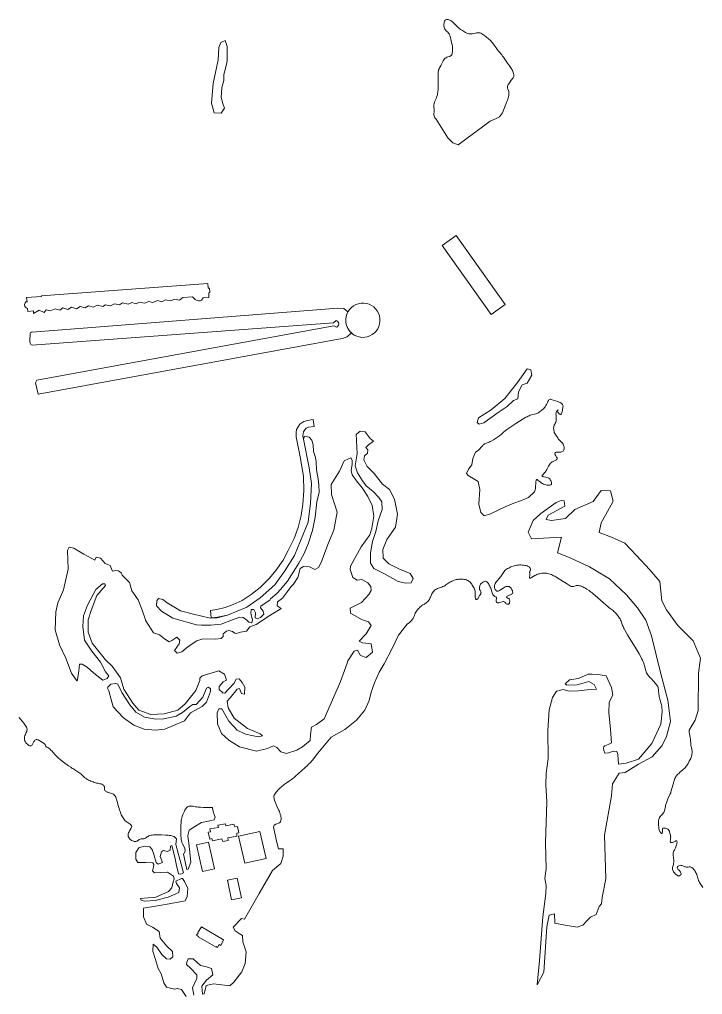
# Model space of a CAD drawing. Header units: metres. Extents: x 793723 to 812165, y 297650 to 314276.
# Drawn here: x 804137 to 805415, y 304224 to 306049 of the extents above; entities that cross this region are included whole.
import ezdxf

# ---------------------------------------------------------------- set-up
doc = ezdxf.new("R2010")
doc.units = ezdxf.units.M

msp = doc.modelspace()

# ---------------------------------------------------------------- linework, layer by layer
at = {"linetype": 'Continuous', "lineweight": 13}
for points in [[(804930.66, 306038.15), (804930.77, 306040.15), (804931.1, 306042.14), (804931.54, 306043.91), (804932.21, 306045.57), (804933.09, 306047.01), (804934.09, 306048.01), (804935.43, 306048.57), (804936.87, 306048.79), (804938.54, 306048.68), (804940.21, 306048.36), (804941.88, 306047.7), (804943.55, 306046.93), (804945.34, 306045.71), (804947.12, 306044.28), (804948.79, 306042.73), (804950.35, 306041.08), (804955.37, 306036), (804957.05, 306034.34), (804958.83, 306032.8), (804960.5, 306031.47), (804962.17, 306030.26), (804965.74, 306027.94), (804969.42, 306025.63), (804971.42, 306024.42), (804973.54, 306023.42), (804975.54, 306022.77), (804977.66, 306022.22), (804979.77, 306022), (804981.89, 306021.89), (804984.11, 306022.12), (804986.12, 306022.46), (804990.12, 306023.35), (804992.12, 306023.8), (804994.01, 306024.03), (804996.02, 306024.03), (804998.02, 306023.7), (804999.91, 306022.93)], [(804925.94, 305964.22), (804928.82, 305969.98), (804929.71, 305971.76), (804930.81, 305973.42), (804931.92, 305974.97), (804933.37, 305976.19), (804934.81, 305977.3), (804936.59, 305978.08), (804938.26, 305978.75), (804941.93, 305979.86), (804943.48, 305980.53), (804944.71, 305981.53), (804945.59, 305982.86), (804946.15, 305984.41), (804946.47, 305986.18), (804946.69, 305988.06), (804946.8, 305990.16), (804946.91, 305992.38), (804946.9, 305994.7), (804946.78, 305997.14), (804946.67, 305999.46), (804946.33, 306001.56), (804945.88, 306003.55), (804944.08, 306011.52), (804943.29, 306015.17), (804942.73, 306016.94), (804942.17, 306018.7), (804941.5, 306020.25), (804940.49, 306021.91), (804939.27, 306023.46), (804937.93, 306024.89), (804935.14, 306027.76), (804933.8, 306029.2), (804932.69, 306030.74), (804931.79, 306032.4), (804931.12, 306034.28), (804930.78, 306036.16), (804930.66, 306038.15)], [(804999.91, 306022.93), (805001.81, 306022.05), (805003.81, 306020.84), (805005.71, 306019.63), (805007.6, 306018.19), (805009.5, 306016.76), (805011.28, 306015.32), (805013.18, 306013.78), (805014.96, 306012.23), (805016.63, 306010.58), (805018.42, 306008.92), (805019.98, 306007.15), (805021.54, 306005.28), (805022.99, 306003.4), (805028.46, 305995.67), (805029.8, 305993.79), (805031.36, 305991.91), (805032.59, 305990.36), (805036.72, 305985.84), (805037.95, 305984.18), (805039.4, 305982.41), (805040.74, 305980.42), (805042.08, 305978.54), (805045.99, 305972.58), (805048.67, 305968.71), (805050, 305966.83), (805053.8, 305961.97), (805054.92, 305960.43), (805056.03, 305958.66), (805057.15, 305956.89), (805058.04, 305955.12), (805058.94, 305953.24), (805059.72, 305951.47), (805060.5, 305949.7), (805061.18, 305947.71), (805061.74, 305945.72), (805061.85, 305943.95), (805061.75, 305942.18)], [(804937.94, 305827.14), (804916.49, 305862.17), (804915.27, 305863.39), (804914.15, 305864.93), (804913.26, 305866.59), (804912.59, 305868.36), (804912.25, 305870.24), (804912.24, 305872.01), (804912.57, 305875.77), (804912.56, 305877.88), (804912.56, 305880.09), (804912.21, 305884.63), (804912.1, 305886.84), (804912.2, 305889.16), (804912.53, 305891.38), (804913.08, 305893.59), (804913.86, 305895.81), (804916.74, 305902.23), (804917.62, 305904.45), (804918.28, 305906.44), (804918.72, 305908.43), (804919.17, 305910.43), (804919.49, 305912.53), (804919.71, 305914.63), (804919.93, 305916.73), (804920.04, 305918.95), (804920.02, 305925.7), (804920.22, 305935.33), (804920.21, 305937.65), (804920.08, 305946.5), (804920.08, 305948.61), (804920.18, 305950.71), (804920.51, 305952.7), (804920.95, 305954.69), (804921.84, 305956.69), (804922.84, 305958.57), (804924.94, 305962.34), (804925.94, 305964.22)], [(805061.75, 305942.18), (805061.19, 305940.85), (805060.31, 305939.41), (805056.98, 305935.09), (805052.1, 305928.66), (805051.1, 305927.11), (805050.21, 305925.45), (805049.77, 305923.79), (805049.66, 305922.13), (805049.89, 305920.47), (805050.45, 305918.81), (805051.57, 305915.71), (805052.13, 305914.16), (805052.47, 305912.61), (805052.58, 305910.62), (805052.48, 305908.52), (805052.15, 305906.42), (805051.71, 305904.2), (805051.16, 305902.1), (805050.38, 305899.88), (805049.72, 305897.67), (805048.83, 305895.45), (805046.84, 305890.58), (805040.43, 305873.97), (805035.1, 305866.65), (805027.66, 305862.98), (805017.43, 305858.64), (805003.32, 305848.21), (804957.44, 305814.24), (804947.42, 305817.87), (804937.94, 305827.14)], [(804266.01, 305512.87), (804259.68, 305508.98), (804250.1, 305511.83), (804243.21, 305507.61), (804234.08, 305510.58), (804227.19, 305506.36), (804217.5, 305509.33), (804211.84, 305504.66), (804203.15, 305507.3), (804194.26, 305503.41), (804186.8, 305505.82), (804182.58, 305500.83), (804173.34, 305504.69), (804162.78, 305498.8), (804162.66, 305503.67), (804152.31, 305502.65), (804151.85, 305507.85), (804148.85, 305509.28), (804146.73, 305512.04), (804145.94, 305515.36), (804146.93, 305518.57), (804148.6, 305520.23), (804150.82, 305520.79), (804150.03, 305528.65), (804177.95, 305530.37), (804177.73, 305531.48), (804489.24, 305554.55)], [(804489.24, 305554.55), (804489.82, 305546.03), (804492.49, 305546.25), (804492.95, 305537.74), (804491.06, 305537.62), (804491.19, 305528.44), (804480.18, 305528.08), (804479.18, 305525.97), (804477.18, 305523.76), (804474.74, 305522.53), (804471.4, 305522.53), (804467.84, 305523.51), (804465.16, 305524.61), (804463.16, 305527.15), (804460.26, 305529.91), (804442.45, 305528.88), (804436.35, 305523.33), (804426.66, 305525.52), (804419.77, 305522.07), (804410.08, 305524.27), (804403.19, 305520.6), (804394.62, 305522.9), (804386.28, 305519.34), (804378.93, 305521.43), (804370.6, 305518.2), (804360.91, 305519.95), (804355.13, 305516.5), (804346.67, 305519.03), (804339.67, 305515.91), (804329.09, 305518.43), (804323.98, 305514.88), (804314.52, 305516.96), (804306.96, 305513.07), (804297.83, 305515.15), (804292.39, 305511.71), (804282.14, 305514.34), (804275.36, 305510.23), (804266.01, 305512.87)], [(804747.22, 305487.75), (804747.88, 305492.73), (804749.31, 305497.6), (804751.53, 305502.15), (804754.41, 305506.25), (804757.85, 305509.91), (804761.85, 305513.01), (804766.3, 305515.35), (804770.96, 305517.02), (804775.97, 305517.92), (804780.98, 305518.04), (804785.99, 305517.39), (804790.77, 305515.96), (804795.34, 305513.76), (804799.47, 305510.89), (804803.15, 305507.47), (804806.16, 305503.49), (804808.62, 305499.07), (804810.19, 305494.31), (804811.09, 305489.34), (804811.21, 305484.25), (804810.55, 305479.26), (804809.12, 305474.5), (804807.02, 305469.96), (804804.13, 305465.75), (804800.69, 305462.2), (804796.69, 305459.09), (804792.25, 305456.76), (804787.47, 305455.09), (804782.57, 305454.08), (804777.45, 305453.96), (804772.56, 305454.72), (804767.66, 305456.15), (804763.2, 305458.24), (804758.96, 305461.11), (804755.4, 305464.64), (804752.27, 305468.62), (804749.92, 305473.04)], [(804731.54, 305484.28), (804728.98, 305485.72), (804723.98, 305481.39), (804160.02, 305439.15), (804157.8, 305440.58), (804156.45, 305443.23), (804155.78, 305446.44), (804156.86, 305461.82), (804157.41, 305463.15), (804158.41, 305463.82), (804160.63, 305464.05), (804732.48, 305508.52)], [(804732.48, 305508.52), (804743.28, 305507.77), (804751.3, 305501.81), (804750.53, 305500.37), (804750.09, 305499.38), (804749.31, 305497.6), (804748.87, 305496.38), (804748.54, 305495.28), (804748.21, 305493.95), (804747.66, 305491.85), (804747.22, 305488.52), (804747.22, 305486.09), (804747.23, 305483.99), (804747.46, 305482), (804747.68, 305480.56), (804748.13, 305478.23), (804748.92, 305475.69), (804750.15, 305472.6), (804751.04, 305470.83), (804752.05, 305469.06), (804753.05, 305467.51), (804754.84, 305465.3), (804756.4, 305463.54), (804757.85, 305462.21), (804749.63, 305455.22), (804740.63, 305451.88), (804488.36, 305405.6), (804171.58, 305347.55), (804166.64, 305369.11), (804168.85, 305373.66), (804724.99, 305475.86), (804728.45, 305473.43), (804730.23, 305473.21), (804731.45, 305474.43), (804733.45, 305476.65), (804734, 305478.87), (804733.55, 305481.52), (804731.54, 305484.28)], [(804749.92, 305473.04), (804748.24, 305477.79), (804747.34, 305482.77), (804747.22, 305487.75)], [(805111.71, 305315.74), (805113.37, 305317.07), (805114.93, 305318.29), (805116.48, 305319.73), (805118.04, 305321.18), (805119.37, 305322.62), (805120.59, 305324.28), (805121.81, 305326.28), (805122.92, 305328.27), (805124.69, 305332.37), (805125.58, 305334.25), (805126.46, 305335.91), (805127.46, 305337.13), (805128.57, 305338.02), (805129.68, 305338.24), (805130.91, 305338.14), (805132.24, 305337.81), (805135.58, 305336.71), (805139.93, 305335.28), (805144.27, 305333.74), (805146.39, 305332.86), (805148.39, 305331.98), (805150.29, 305330.88), (805151.74, 305329.66), (805152.96, 305328.34), (805153.52, 305326.79), (805153.75, 305325.13), (805153.64, 305323.25), (805153.42, 305321.37), (805153.09, 305319.38), (805152.65, 305317.38), (805151.66, 305313.51), (805151.11, 305311.74), (805150.44, 305310.41), (805149.56, 305309.63), (805148.67, 305309.52), (805147.55, 305310.07), (805146.44, 305311.17)], [(804994.82, 305242.1), (805003.7, 305251.97), (805004.47, 305252.97), (805005.58, 305253.86), (805006.92, 305254.63), (805008.47, 305255.3), (805013.59, 305257.19), (805015.59, 305258.08), (805017.59, 305258.97), (805019.59, 305260.09), (805023.59, 305262.31), (805029.48, 305265.97), (805031.26, 305267.19), (805033.15, 305268.42), (805034.81, 305269.75), (805038.03, 305272.41), (805043.25, 305276.96), (805045.03, 305278.51), (805048.69, 305281.4), (805050.47, 305282.73), (805054.14, 305285.4), (805059.8, 305289.17), (805065.69, 305293.06), (805072.14, 305296.95), (805082.47, 305303.28), (805084.47, 305304.39), (805086.47, 305305.5), (805088.47, 305306.5), (805090.47, 305307.39), (805092.59, 305308.17), (805094.59, 305308.84), (805100.7, 305310.18), (805102.71, 305310.74), (805104.6, 305311.52), (805106.6, 305312.41), (805108.38, 305313.41), (805110.04, 305314.52), (805111.71, 305315.74)], [(805146.44, 305311.17), (805145.21, 305312.5), (805144.32, 305314.04), (805143.53, 305315.48), (805142.97, 305316.59), (805142.86, 305316.81), (805143.2, 305317.25), (805143.42, 305317.36), (805144.09, 305317.58), (805144.53, 305317.92), (805144.64, 305318.14), (805144.42, 305318.25), (805143.97, 305318.03), (805143.42, 305317.47), (805143.2, 305317.25), (805142.86, 305317.14), (805142.86, 305316.81), (805142.64, 305316.47), (805141.87, 305315.26), (805141.2, 305313.82), (805140.76, 305312.26), (805140.54, 305310.49), (805140.66, 305308.72), (805141.11, 305302.97), (805141.23, 305301.09), (805141.12, 305299.21), (805140.9, 305297.33), (805140.24, 305295.33), (805139.36, 305293.45), (805138.36, 305291.57), (805137.47, 305289.57), (805136.81, 305287.58), (805136.37, 305285.7), (805136.26, 305283.81), (805136.27, 305281.82), (805136.49, 305279.83), (805136.94, 305277.95), (805137.5, 305276.07)], [(804493.88, 304942.94), (804506.22, 304944.63), (804521.24, 304948.32), (804536.25, 304953.99), (804553.03, 304961.89), (804570.03, 304973.1), (804587.25, 304986.2), (804604.57, 305003.62), (804616.55, 305017.59), (804629.86, 305037.09), (804639.61, 305055.37), (804650.47, 305077.42), (804658.1, 305098.35), (804663.83, 305120.5), (804666.56, 305141.97), (804668.62, 305166.99), (804668, 305194.54), (804662.13, 305230.71), (804654.37, 305267.99), (804654.13, 305275.95), (804655.11, 305281.6), (804661.43, 305291.35), (804668.54, 305296.57), (804675.33, 305298.58), (804686.23, 305300.04), (804688.37, 305287.21), (804677.47, 305285.74), (804673.25, 305284.08), (804670.69, 305281.19), (804668.14, 305277.31), (804667.26, 305273.66), (804667.16, 305269.68), (804668.06, 305263.7), (804678.42, 305209.95), (804682.94, 305180.63), (804681.25, 305144), (804676.54, 305108.47), (804662.38, 305073.13)], [(804764.99, 305213.35), (804768.83, 305236.38), (804766.99, 305261.16), (804766.52, 305272.12), (804774.07, 305278.66), (804783.76, 305277.03), (804792.58, 305264.98), (804799.38, 305259.69), (804789.49, 305253.14), (804784.94, 305248.04), (804788.29, 305243.29), (804788.08, 305237.64), (804782.19, 305232.65), (804781.32, 305224.79), (804787.02, 305212.63), (804800.07, 305199.05), (804816.25, 305179.28), (804829.07, 305169.13), (804838.35, 305151.33), (804844.09, 305123.13), (804840.25, 305098.66), (804824.17, 305075.94), (804816.76, 305057.22), (804817.46, 305041.07), (804827.5, 305030.02), (804846.77, 305021.1), (804867.94, 305011.86), (804873.08, 305002.91), (804869.53, 304994.93), (804859.85, 304994.24), (804845.38, 304997.31), (804819.98, 305011.53), (804799.59, 305021.44), (804793.67, 305031.27), (804793.18, 305050.53), (804797.47, 305071.78), (804803.55, 305090.94), (804808.07, 305110.43)], [(805137.5, 305276.07), (805138.51, 305274.19), (805139.52, 305272.42), (805143.87, 305265.79), (805144.88, 305264.36), (805145.99, 305262.92), (805147.33, 305261.49), (805151.68, 305257.18), (805153.02, 305255.75), (805154.02, 305254.2), (805154.92, 305252.54), (805155.37, 305250.66), (805155.71, 305248.89), (805155.82, 305247.01), (805155.71, 305245.24), (805155.38, 305243.58), (805154.83, 305242.14), (805153.94, 305241.03), (805152.72, 305240.14), (805151.16, 305239.59), (805149.5, 305239.36), (805147.72, 305239.25), (805144.49, 305239.46), (805143.38, 305239.46), (805142.37, 305239.34), (805141.04, 305239.12), (805139.93, 305238.78), (805139.15, 305238.12), (805138.71, 305237.34), (805138.49, 305236.35), (805138.6, 305235.24), (805139.27, 305233.91), (805140.05, 305232.59), (805141.84, 305229.94), (805142.51, 305228.72), (805142.74, 305227.39), (805142.63, 305226.51), (805142.18, 305225.73)], [(804565.59, 304920.86), (804562.13, 304924.73), (804554.89, 304930.02), (804548.76, 304930.34), (804533.2, 304924.55), (804513.85, 304917.42), (804494.61, 304915.72), (804477.36, 304915.57), (804467.79, 304916.32), (804423.47, 304928.5), (804402.52, 304941.73), (804392.93, 304951.89), (804393.58, 304960.97), (804396.79, 304965.18), (804404.92, 304963.76), (804413.06, 304957.58), (804438.13, 304942.48), (804462.18, 304936.01), (804493.13, 304928.89), (804506.59, 304929.25), (804526.17, 304934.16), (804562.19, 304949.07), (804586.85, 304966.84), (804614.61, 304990.69), (804633.36, 305016.85), (804651.09, 305045.88), (804662.38, 305073.13), (804676.54, 305108.47), (804681.25, 305144), (804682.94, 305180.63), (804678.42, 305209.95), (804668.06, 305263.7), (804669.94, 305269.24), (804678.74, 305267.49)], [(804678.74, 305267.49), (804683.42, 305261.75), (804686, 305252.79), (804686.92, 305240.73), (804690.51, 305229.34), (804691.75, 305221.04), (804692.45, 305205.99), (804695.83, 305189.29), (804696.52, 305178.01), (804697.45, 305164.07), (804693.26, 305146.02), (804689.76, 305117.35), (804685.04, 305092.88), (804676.53, 305067.85), (804669.33, 305049.8), (804659.25, 305031.52), (804653.38, 305021.43), (804638.41, 304997.94), (804630.42, 304989.4), (804625.98, 304982.64), (804618.1, 304974.54), (804606.33, 304964.89), (804605, 304962.34), (804594.44, 304955.68), (804588.44, 304951.35), (804587.56, 304947.69), (804592.36, 304941.62), (804593.82, 304936.09), (804587.82, 304929.66), (804581.26, 304927.1), (804577.48, 304929.3), (804578.12, 304938.38), (804574.99, 304945.12), (804569.99, 304944.55), (804569.78, 304937.58), (804572.92, 304925.31), (804571.16, 304919.66), (804565.59, 304920.86)], [(804983.31, 305215.52), (804984.84, 305227.14), (804990.04, 305239.1), (804994.82, 305242.1)], [(804561.51, 304904.37), (804567.5, 304912.24), (804579.29, 304916.8), (804605.17, 304933.35), (804626.06, 304946.79), (804618.6, 304951.42), (804619.69, 304959.28), (804628.58, 304966.05), (804638.01, 304978.46), (804644.22, 304987.22), (804649.66, 304992.21), (804657.31, 305004.84), (804662.17, 305021.45), (804668.17, 305025.56), (804679.07, 305024.92), (804689.32, 305019.86), (804696.44, 305023.19), (804700.86, 305032.94), (804713.92, 305066.28), (804724.76, 305093.42), (804731.25, 305126.63), (804720.27, 305159.69), (804719.89, 305178.83), (804735.19, 305203.55), (804744.38, 305223.27), (804752.27, 305226.71), (804756.38, 305228.72), (804759.4, 305224.07), (804759.19, 305216.66), (804757.55, 305204.93), (804759.24, 305196.52), (804767.39, 305185.69), (804777.99, 305172.77), (804788.71, 305156.09), (804796.54, 305139.62), (804799.59, 305119.7), (804795.97, 305096.9), (804792.55, 305084.5)], [(805142.18, 305225.73), (805141.52, 305224.96), (805140.3, 305224.07), (805138.85, 305223.4), (805135.4, 305221.95), (805133.63, 305220.95), (805131.96, 305219.84), (805130.4, 305218.4), (805128.96, 305216.74), (805127.74, 305214.96), (805126.63, 305213.08), (805123.64, 305206.99), (805122.53, 305204.99), (805121.43, 305203.22), (805120.09, 305201.56), (805118.76, 305200), (805116.32, 305197.34), (805115.32, 305196.23), (805114.77, 305195.35), (805114.77, 305194.57), (805115.33, 305193.91), (805116.44, 305193.47), (805118, 305193.14), (805121.79, 305192.38), (805123.79, 305191.94), (805125.68, 305191.17), (805127.35, 305190.29), (805128.8, 305189.07), (805129.92, 305187.53), (805130.92, 305185.98), (805131.71, 305184.21), (805132.16, 305182.55), (805132.49, 305181), (805132.39, 305179.56), (805131.83, 305178.57), (805130.83, 305177.79), (805129.39, 305177.45), (805127.72, 305177.34)], [(804808.07, 305110.43), (804815.14, 305131.69), (804814.44, 305146.3), (804809.3, 305154.47), (804798.26, 305165.63), (804785.55, 305176.33), (804778.74, 305185.72), (804769.25, 305200.31), (804764.99, 305213.35)], [(805127.72, 305177.34), (805125.71, 305177.45), (805123.71, 305177.66), (805121.6, 305178.1), (805119.48, 305178.65), (805117.36, 305179.42), (805115.25, 305180.3), (805113.69, 305181.29), (805112.24, 305182.28), (805110.79, 305183.39), (805109.56, 305184.49), (805106.78, 305187.03), (805105.77, 305187.8), (805104.77, 305188.02), (805104.21, 305187.69), (805103.66, 305187.02), (805103.22, 305185.8), (805103, 305184.14), (805102.78, 305182.26), (805102.36, 305173.41), (805102.14, 305171.08), (805101.81, 305168.87), (805101.26, 305166.77), (805100.48, 305164.77), (805089.05, 305154.12), (805076.04, 305149), (805062.03, 305143.99), (805045.47, 305136.65), (805017.9, 305123.64), (805006.23, 305119.96), (804999.76, 305126.47), (804996.05, 305141.85), (804998.32, 305169.63), (804995.28, 305184.12), (804976.34, 305195.47), (804973.22, 305199.45), (804976.98, 305207.2), (804983.31, 305215.52)], [(805320.39, 304669.08), (805339.37, 304690.26), (805347.68, 304707.43), (805354.85, 304735.33), (805349.86, 304774.94), (805336.84, 304824.15), (805319.09, 304895.27), (805308.57, 304924.68), (805293.38, 304948.1), (805272.63, 304972.18), (805240.95, 305002.09), (805203.07, 305024.91), (805167.31, 305041.65), (805143.59, 305051), (805150.75, 305080.23), (805094.79, 305077.12), (805088.75, 305089.28), (805097.71, 305111.32), (805112.37, 305124.19), (805140.92, 305144.73), (805150.26, 305148.84), (805155.94, 305148.3), (805157.07, 305138.12), (805125.84, 305121.23), (805122.08, 305113.03), (805132.32, 305111.4), (805158.24, 305115.33), (805175.67, 305131.86), (805210.13, 305146.77), (805225, 305167.38), (805242.8, 305166.98), (805247.74, 305147.63), (805233.56, 305121.04), (805225.25, 305106.74), (805221.5, 305089.14), (805244.34, 305080.34), (805269.4, 305069.22), (805290.82, 305046.36)], [(804662.38, 305073.13), (804651.09, 305045.88), (804633.36, 305016.85), (804614.61, 304990.69), (804586.85, 304966.84), (804562.19, 304949.07), (804526.17, 304934.16), (804507.26, 304930.25), (804495.24, 304929.22), (804493.88, 304942.94)], [(804792.55, 305084.5), (804776.13, 305062.22), (804756.18, 305025.88), (804755.2, 305019.68), (804760.35, 305004.75), (804768.48, 304999.9), (804777.5, 305000.69), (804788.41, 304994.74), (804794.33, 304987.67), (804795.01, 304980.59), (804790.24, 304973.06), (804776.37, 304957.76), (804755.59, 304947.19), (804756.28, 304937.79), (804776.89, 304925.89), (804790.03, 304921.71), (804794.61, 304914.86), (804785.63, 304899.35), (804772.42, 304885.37), (804778.77, 304882.4), (804794.69, 304880.45), (804797.39, 304864.85), (804785.18, 304854.97), (804774.93, 304858.93), (804769.01, 304868.66), (804763.12, 304866.54), (804751.14, 304848.48), (804749.59, 304844.6), (804737.54, 304810.05), (804722.38, 304775.82), (804706.66, 304740.15), (804692.33, 304729.82), (804682.77, 304724.38), (804681.13, 304711.21), (804680.38, 304699.7), (804666.27, 304687.71), (804655.83, 304681.71), (804636.03, 304675.47)], [(804300.89, 304815.46), (804292.77, 304812.67), (804275.82, 304825.91), (804263.11, 304836.62), (804254.2, 304842.69), (804248.63, 304842.67), (804247.77, 304830.28), (804245.25, 304812.9), (804243.81, 304811.12), (804234.1, 304825.6), (804223.13, 304853.68), (804211.28, 304878.44), (804203.53, 304906.75), (804204.35, 304940.39), (804208.2, 304957.22), (804215.06, 304972.84), (804219.27, 304981.59), (804227.64, 305020.01), (804226.67, 305054.98), (804229.77, 305061.4), (804238.45, 305059.87), (804256.73, 305048.19), (804277.9, 305037.39), (804280.11, 305042.93), (804288.02, 305040.95), (804296.83, 305030.9), (804306.41, 305027.16), (804308.54, 305020.64)], [(805290.82, 305046.36), (805316.47, 305019.31), (805334.66, 304997.22), (805338.64, 304960.93), (805347.69, 304944.13), (805368.46, 304915.08), (805397.56, 304886.48), (805411.21, 304853.87), (805407.39, 304825.64), (805406.66, 304756.03), (805401.13, 304737.87), (805389.6, 304719.15), (805389.83, 304716.71), (805390.06, 304714.5), (805390.4, 304712.29), (805391.86, 304704.99), (805392.09, 304702.66), (805392.32, 304700.23), (805393, 304693.26), (805393.23, 304690.94), (805393.57, 304688.72), (805394.69, 304683.86), (805394.92, 304681.98), (805395.15, 304680.09), (805395.15, 304678.21), (805395.16, 304676.22), (805394.94, 304674.34), (805394.61, 304672.24), (805394.17, 304670.13), (805393.51, 304668.14), (805392.73, 304666.26), (805391.96, 304664.37), (805389.96, 304660.72), (805387.86, 304656.84), (805386.75, 304655.07), (805385.64, 304653.18), (805384.42, 304651.41), (805383.2, 304649.75)], [(804308.54, 305020.64), (804310.66, 305016.44), (804316.67, 305017.67), (804321.79, 305017.35), (804326.58, 305013.6), (804328.48, 305008.96), (804332.94, 305004.87), (804342.64, 304995.49), (804347.13, 304979.45), (804358.97, 304962.66), (804365.46, 304945.41), (804373.3, 304923.52), (804387.48, 304901.09), (804398.84, 304897.35), (804408.21, 304889.63), (804416.56, 304884.22), (804421.57, 304887), (804430.9, 304893.11), (804436.92, 304887.7), (804435.38, 304880.73), (804426.39, 304868.09), (804431.64, 304863.01), (804440.53, 304865.69), (804448.53, 304872.68), (804458.08, 304879.34), (804468.64, 304886.11), (804479.76, 304890.23), (804503.68, 304889.18), (804513.8, 304890.76), (804517.91, 304894.42), (804517.79, 304899.51), (804524.01, 304904.17), (804528.35, 304905.28), (804534.92, 304903.86), (804539.82, 304900.55), (804542.72, 304899.67), (804550.28, 304902.35), (804561.51, 304904.37)], [(805054.38, 304986.84), (805053.16, 304987.61), (805051.71, 304988.05), (805050.15, 304988.15), (805048.48, 304988.04), (805046.81, 304987.7), (805045.26, 304987.15), (805043.37, 304986.15), (805041.48, 304984.92), (805036.59, 304981.37), (805035.15, 304980.37), (805033.59, 304979.59), (805032.14, 304978.93), (805030.92, 304978.81), (805029.58, 304979.25), (805028.47, 304980.14), (805027.46, 304981.35), (805026.79, 304982.46), (805026.12, 304983.56), (805025.68, 304984.89), (805025.45, 304986.44), (805025.45, 304988.21), (805025.66, 304989.98), (805026.11, 304991.75), (805026.88, 304993.52), (805027.88, 304995.29), (805029.1, 304996.96), (805030.43, 304998.62), (805034.76, 305003.39), (805036.2, 305005.05), (805037.53, 305006.72), (805038.75, 305008.6), (805042.19, 305014.25), (805043.41, 305016.02), (805044.74, 305017.58), (805046.41, 305019.02), (805048.3, 305020.24), (805050.18, 305021.35)], [(805050.18, 305021.35), (805052.3, 305022.35), (805056.19, 305024.35), (805057.96, 305025.13), (805060.3, 305026.02), (805062.63, 305026.69), (805064.97, 305027.36), (805067.42, 305027.81), (805069.86, 305028.04), (805072.31, 305028.26), (805074.76, 305028.27), (805077.32, 305028.05), (805079.66, 305027.84), (805082, 305027.4), (805084.33, 305026.85), (805086.45, 305026.3), (805088.45, 305025.42), (805090.13, 305024.43), (805091.35, 305023.44), (805092.24, 305022.22), (805092.8, 305021.12), (805093.14, 305019.9), (805093.03, 305019.02), (805092.81, 305018.24), (805092.59, 305017.58), (805091.81, 305016.47), (805091.59, 305015.69), (805091.37, 305014.92), (805091.26, 305014.03), (805091.38, 305011.38), (805091.38, 305009.83), (805091.17, 305004.51), (805091.28, 305003.96), (805091.62, 305003.52), (805092.07, 305003.41), (805092.73, 305003.63), (805093.62, 305004.08), (805094.84, 305004.74)], [(804920.86, 304984.76), (804927.08, 304986.87), (804929.08, 304987.65), (804931.08, 304988.65), (804932.97, 304989.65), (804934.75, 304990.88), (804938.19, 304993.32), (804940.08, 304994.54), (804941.86, 304995.76), (804943.75, 304996.76), (804945.75, 304997.76), (804947.75, 304998.76), (804949.75, 304999.54), (804951.75, 305000.21), (804953.87, 305000.66), (804956.09, 305001.11), (804958.21, 305001.44), (804960.32, 305001.67), (804962.54, 305001.67), (804964.66, 305001.68), (804966.88, 305001.46), (804969, 305001.13), (804971.11, 305000.7), (804973.12, 305000.04), (804975.01, 304999.27), (804976.8, 304998.39), (804978.36, 304997.28), (804979.36, 304996.29), (804980.36, 304995.3), (804981.59, 304993.75), (804982.82, 304992.09), (804984.05, 304990.44), (804985.16, 304988.67), (804986.28, 304986.79), (804987.29, 304984.91), (804988.07, 304983.03), (804988.74, 304981.04), (804989.19, 304978.83)], [(805094.84, 305004.74), (805101.07, 305008.41), (805102.73, 305009.3), (805104.51, 305010.19), (805106.18, 305010.86), (805107.96, 305011.41), (805109.74, 305011.75), (805114.86, 305012.54), (805116.52, 305012.65), (805118.19, 305012.77), (805120.53, 305012.77), (805122.76, 305012.56), (805125.09, 305012.12), (805127.43, 305011.57), (805129.77, 305010.91), (805132, 305010.03), (805134.11, 305009.15), (805136.23, 305008.05), (805138.24, 305006.95), (805142.36, 305004.52), (805154.28, 304996.91), (805160.3, 304993.28), (805165.76, 304989.75), (805167.54, 304988.76), (805169.21, 304988.1), (805170.88, 304987.66), (805172.55, 304987.77), (805174.22, 304988.11), (805177.22, 304989), (805178.78, 304989.45), (805180.34, 304989.67), (805182.34, 304989.68), (805184.46, 304989.35), (805186.57, 304988.8), (805188.69, 304988.03), (805190.69, 304987.15), (805192.7, 304986.16), (805194.7, 304985.06)], [(804510.01, 304800.78), (804517.77, 304809.21), (804524, 304812.54), (804520.41, 304823.6), (804509.49, 304830.1), (804478.36, 304820.74), (804474.25, 304816.19), (804474.04, 304811.65), (804466.4, 304793.15), (804446.88, 304768.21), (804432.77, 304756.23), (804407.31, 304749.31), (804382.38, 304748.14), (804360.11, 304756.17), (804348.51, 304769.31), (804331.64, 304796.05), (804325.36, 304816.84), (804318.22, 304827.78), (804310.29, 304838.72), (804297.35, 304850.86), (804272.36, 304881.9), (804265.08, 304902.36), (804265.02, 304925.7), (804270.66, 304942.98), (804281.17, 304970.78), (804297.26, 304989.96), (804296.58, 304992.73), (804292.13, 304992.61), (804279.58, 304982.4), (804263.63, 304952.92), (804256.66, 304932.66), (804255.04, 304912.96), (804258.32, 304887.29), (804271.95, 304866.63), (804288.13, 304845.97), (804297.29, 304828.4), (804304.1, 304820.89), (804300.89, 304815.46)], [(804869.59, 304923.33), (804871.03, 304924.77), (804872.36, 304926.44), (804873.47, 304928.1), (804874.25, 304929.98), (804875.68, 304933.86), (804876.46, 304935.85), (804877.34, 304937.74), (804878.34, 304939.62), (804879.56, 304941.39), (804880.78, 304943.28), (804882.11, 304944.94), (804883.55, 304946.6), (804885, 304948.16), (804886.55, 304949.71), (804888.11, 304951.04), (804889.77, 304952.26), (804891.44, 304953.26), (804894.66, 304955.04), (804896, 304955.82), (804897.33, 304956.82), (804898.55, 304957.82), (804899.99, 304959.15), (804901.33, 304960.59), (804902.55, 304962.14), (804903.66, 304963.8), (804904.76, 304965.8), (804905.76, 304967.9), (804907.64, 304972.11), (804908.53, 304974.22), (804909.64, 304976.21), (804910.74, 304977.87), (804912.08, 304979.42), (804913.52, 304980.87), (804915.08, 304982.09), (804916.85, 304983.09), (804918.85, 304983.98), (804920.86, 304984.76)], [(804989.19, 304978.83), (804989.42, 304976.5), (804989.54, 304974.18), (804989.55, 304969.87), (804989.66, 304967.87), (804989.78, 304966.1), (804990.11, 304964.78), (804990.78, 304963.89), (804991.34, 304963.56), (804992.23, 304963.67), (804993.01, 304964.01), (804993.9, 304964.67), (804994.67, 304965.67), (804995.56, 304966.89), (804996.34, 304968.22), (804997.78, 304970.99), (804998.44, 304972.21), (804999.77, 304974.32), (805000.22, 304975.31), (805000.33, 304976.31), (805000.21, 304977.3), (804999.76, 304978.52), (804998.42, 304981.06), (804997.75, 304982.39), (804997.3, 304983.72), (804997.19, 304985.15), (804997.41, 304986.7), (804997.85, 304988.25), (804998.4, 304989.8), (804998.96, 304990.91), (804999.62, 304992.02), (805000.84, 304993.46), (805002.17, 304994.68), (805003.51, 304995.79), (805004.73, 304996.57), (805005.95, 304997.13), (805007.18, 304997.57), (805008.4, 304997.57)], [(805008.4, 304997.57), (805009.74, 304997.24), (805011.07, 304996.36), (805012.41, 304995.26), (805013.64, 304993.93), (805014.75, 304992.28), (805015.87, 304990.62), (805016.77, 304988.74), (805017.66, 304986.64), (805018.44, 304984.54), (805020.46, 304978.13), (805021.13, 304976.14), (805021.92, 304974.26), (805022.7, 304972.6), (805023.7, 304971.27), (805024.93, 304970.17), (805026.16, 304969.4), (805027.38, 304968.62), (805028.5, 304967.96), (805029.17, 304967.08), (805029.39, 304966.08), (805029.17, 304964.87), (805028.73, 304962.76), (805028.51, 304961.77), (805028.51, 304960.77), (805028.74, 304959.66), (805029.3, 304958.78), (805029.97, 304958.01), (805030.97, 304957.57), (805032.31, 304957.35), (805033.86, 304957.57), (805035.53, 304957.91), (805040.2, 304959.36), (805041.54, 304959.58), (805042.65, 304959.47), (805043.65, 304958.92), (805044.65, 304958.26), (805046.55, 304956.39)], [(805046.55, 304956.39), (805047.55, 304955.61), (805048.67, 304954.95), (805049.78, 304954.62), (805051.01, 304954.63), (805052.01, 304954.96), (805052.78, 304955.74), (805053.34, 304956.84), (805053.78, 304958.17), (805054, 304959.61), (805054, 304961.16), (805053.88, 304962.49), (805053.54, 304963.82), (805052.99, 304964.81), (805052.09, 304965.47), (805050.98, 304966.02), (805049.87, 304966.24), (805048.98, 304966.57), (805048.42, 304967.12), (805048.3, 304967.9), (805048.86, 304968.78), (805049.52, 304969.56), (805050.52, 304970.34), (805051.64, 304971), (805052.86, 304971.45), (805055.42, 304972.45), (805056.64, 304973.01), (805057.86, 304973.79), (805058.75, 304974.67), (805059.41, 304975.67), (805059.63, 304977), (805059.52, 304978.55), (805058.96, 304980.21), (805058.29, 304981.75), (805057.39, 304983.41), (805056.5, 304984.74), (805055.5, 304985.84), (805054.38, 304986.84)], [(805194.7, 304985.06), (805196.6, 304983.84), (805198.6, 304982.63), (805202.39, 304980.09), (805204.29, 304978.77), (805206.18, 304977.34), (805208.19, 304975.9), (805210.08, 304974.25), (805213.88, 304971.05), (805228.82, 304957.8), (805234.5, 304952.95), (805238.29, 304949.75), (805240.3, 304948.2), (805245.54, 304944.12), (805247.32, 304942.68), (805248.88, 304941.25), (805250.45, 304939.81), (805251.9, 304938.27), (805257.03, 304932.08), (805258.37, 304930.54), (805259.48, 304928.88), (805260.6, 304927.11), (805261.5, 304925.12), (805262.28, 304923.13), (805265.19, 304914.84), (805266.09, 304912.85), (805267.09, 304910.53), (805268.1, 304908.43), (805269.33, 304906.22), (805271.68, 304901.91), (805274.24, 304897.71), (805278.15, 304891.3), (805288.65, 304874.5), (805292.45, 304868.09), (805296.03, 304862.01), (805299.27, 304856.05), (805301.28, 304851.96), (805302.28, 304849.97)], [(804621.17, 304607.82), (804622.72, 304609.49), (804624.39, 304611.04), (804626.16, 304612.59), (804627.94, 304614.15), (804629.83, 304615.7), (804631.83, 304617.14), (804633.83, 304618.48), (804641.94, 304624.03), (804645.94, 304626.91), (804647.83, 304628.47), (804649.71, 304629.91), (804653.38, 304633.02), (804658.82, 304637.9), (804664.15, 304642.67), (804671.37, 304649.21), (804674.81, 304652.43), (804678.36, 304655.87), (804680.03, 304657.53), (804681.58, 304659.31), (804683.25, 304661.08), (804684.69, 304662.97), (804695.01, 304676.05), (804720.09, 304706.1), (804745.43, 304720.32), (804767.31, 304737.96), (804783.06, 304756.7), (804790.81, 304774.54), (804794.89, 304790.04), (804801.2, 304807.87), (804809.83, 304827.81), (804819.03, 304843.21), (804833.32, 304870.35), (804846.06, 304896.72), (804862.26, 304917.56), (804866.37, 304920.45), (804868.03, 304921.89), (804869.59, 304923.33)], [(805302.28, 304849.97), (805303.18, 304847.87), (805304.07, 304845.77), (805304.86, 304843.66), (805305.53, 304841.56), (805306.2, 304839.35), (805308, 304832.72), (805308.67, 304830.5), (805309.46, 304828.4), (805310.24, 304826.3), (805311.25, 304824.31), (805312.36, 304822.66), (805313.59, 304821), (805314.93, 304819.34), (805316.27, 304817.8), (805317.83, 304816.25), (805323.63, 304810.29), (805326.42, 304807.2), (805327.76, 304805.54), (805328.99, 304803.99), (805330.1, 304802.34), (805331, 304800.57), (805331.56, 304798.69), (805332.12, 304796.81), (805332.35, 304794.82), (805332.68, 304792.82), (805333.25, 304786.52), (805333.59, 304784.2), (805333.93, 304781.98), (805334.38, 304779.66), (805334.94, 304777.34), (805335.62, 304775.13), (805337.64, 304768.38), (805338.31, 304766.17), (805338.76, 304763.96), (805338.87, 304763.29), (805339.01, 304753.22), (805337.06, 304730.53)], [(805337.06, 304730.53), (805319.89, 304693.86), (805295.15, 304664.59), (805271.68, 304657.57), (805257.67, 304655.21), (805256.29, 304673.25), (805254.5, 304679.22), (805247.71, 304679.53), (805239.37, 304676.86), (805231.8, 304676.29), (805230.46, 304681.26), (805229.78, 304685.58), (805230, 304687.79), (805231.77, 304689.57), (805238.55, 304692.35), (805244.55, 304695.57), (805242.72, 304720.69), (805239.75, 304751.56), (805240.04, 304771.36), (805246.91, 304784.33), (805244.32, 304798.93), (805234.47, 304820.93), (805219.33, 304823.33), (805208.54, 304823.86), (805201.08, 304823.73), (805182.85, 304815.94), (805166.17, 304813.13), (805157.84, 304805.81), (805160.96, 304803.38), (805180.32, 304803.98), (805202.34, 304810.23), (805212.37, 304804.61), (805216.62, 304795.66), (805199.15, 304794.73), (805182.13, 304792.37), (805165.44, 304792.11), (805154.08, 304794.96), (805141.29, 304792.16)], [(804636.03, 304675.47), (804625.46, 304678.54), (804618.09, 304686.72), (804612.08, 304689.69), (804600.96, 304685.02), (804580.39, 304679.77), (804548.43, 304688.11), (804528.37, 304700.45), (804514.88, 304712.71), (804506.94, 304730.73), (804506.56, 304751.42), (804509.88, 304758.84), (804515.22, 304758.63), (804528.29, 304735.98), (804544.02, 304718.86), (804559.62, 304711.26), (804583.33, 304706.78), (804591.56, 304708.34), (804586.88, 304712.32), (804563.04, 304721.89), (804538.41, 304741.2), (804527.01, 304760.76), (804525.2, 304773.04), (804530.75, 304779.8), (804543.96, 304795.55), (804548.29, 304796.77), (804552.1, 304787.93), (804557.44, 304786.39), (804558.08, 304799.78), (804553.5, 304808.29), (804547.58, 304814.81), (804542.24, 304814.24), (804537.59, 304806.6), (804528.6, 304796.4), (804521.05, 304788.19), (804517.38, 304788.85), (804510.57, 304795.14), (804510.01, 304800.78)], [(805141.29, 304792.16), (805133.86, 304780.19), (805127.8, 304757.16), (805125.66, 304718.43), (805126.11, 304666.09), (805121.95, 304638.52), (805121.78, 304616.83), (805123.19, 304584.63), (805121.03, 304507.94), (805121.92, 304459.58), (805119.84, 304441.32), (805122.43, 304428.6), (805121.8, 304413.66), (805115.89, 304369.71), (805109.62, 304288.25), (805105.28, 304242.76), (805117.69, 304265.92), (805123.61, 304350.81), (805128.12, 304372.73), (805137.69, 304375.3), (805138.62, 304357.81), (805157.54, 304353.87), (805180.48, 304350.28), (805190.7, 304354.39), (805199.25, 304362.71), (805205.14, 304368.81), (805215.58, 304374.26), (805221.56, 304388.88), (805226, 304394.2), (805227.31, 304406.04), (805233.68, 304440.7), (805231.38, 304522.58), (805244.34, 304596.42), (805246.07, 304618.45), (805259.04, 304638.5), (805270.17, 304639.86), (805295.05, 304655.52), (805320.39, 304669.08)], [(804135.7, 304743.37), (804136.92, 304741.61), (804138.49, 304739.62), (804144.62, 304732), (804146.08, 304730.12), (804147.53, 304728.24), (804148.64, 304726.36), (804149.65, 304724.48), (804150.43, 304722.6), (804150.77, 304720.61), (804150.55, 304718.73), (804150.11, 304716.74), (804149.34, 304714.74), (804147.57, 304710.76), (804146.79, 304708.76), (804146.13, 304706.77), (804145.8, 304704.67), (804145.92, 304702.78), (804146.25, 304700.79), (804146.81, 304698.91), (804147.71, 304697.14), (804148.71, 304695.38), (804149.94, 304693.94), (804151.39, 304692.62), (804152.84, 304691.4), (804154.29, 304690.52), (804155.74, 304689.86)], [(804155.74, 304689.86), (804157.07, 304689.64), (804158.3, 304689.75), (804159.41, 304690.42), (804160.3, 304691.53), (804161.18, 304692.97), (804163.51, 304697.73), (804164.4, 304699.17), (804165.39, 304700.39), (804166.51, 304701.17), (804167.62, 304701.51), (804168.84, 304701.51), (804170.29, 304701.18), (804171.74, 304700.63), (804173.41, 304699.97), (804174.97, 304699.09), (804176.64, 304698.1), (804179.65, 304696.22), (804181.1, 304695.34), (804182.32, 304694.35), (804183.44, 304693.46), (804184.22, 304692.58), (804184.89, 304691.7), (804185.33, 304690.92), (804185.56, 304690.04), (804185.67, 304689.26), (804185.9, 304688.6), (804186.34, 304688.05), (804187.01, 304687.61), (804187.79, 304687.17), (804189.8, 304686.4), (804190.91, 304685.74), (804192.25, 304684.63), (804193.7, 304683.31), (804195.26, 304681.76), (804196.82, 304680.22), (804203.18, 304673.15), (804206.53, 304669.61)], [(804206.53, 304669.61), (804208.2, 304667.85), (804209.98, 304666.19), (804211.88, 304664.65), (804213.55, 304663.21), (804219.12, 304659.24), (804228.6, 304652.29), (804232.5, 304649.53), (804234.39, 304648.21), (804236.4, 304647), (804238.29, 304645.79), (804243.98, 304642.48), (804245.87, 304641.27), (804247.65, 304640.05), (804249.44, 304638.73), (804251.33, 304637.18), (804253.01, 304635.53), (804256.57, 304632.11), (804258.36, 304630.56), (804260.14, 304629.02), (804262.04, 304627.8), (804264.04, 304626.7), (804266.05, 304625.6), (804268.05, 304624.61), (804270.17, 304623.73), (804274.4, 304622.08), (804276.63, 304621.31), (804278.74, 304620.65), (804280.97, 304619.99), (804283.09, 304619.55), (804287.21, 304618.79), (804289.21, 304618.35), (804290.99, 304617.8), (804292.55, 304617.03), (804293.67, 304616.15), (804294.45, 304615.04), (804295.12, 304613.94), (804295.56, 304612.72)], [(805383.2, 304649.75), (805381.76, 304648.19), (805380.09, 304646.53), (805378.2, 304644.98), (805374.43, 304641.98), (805372.98, 304640.76), (805371.54, 304639.43), (805370.21, 304638.1), (805368.87, 304636.66), (805367.54, 304635.21), (805366.32, 304633.77), (805365.1, 304632.22), (805364.1, 304630.56), (805363.11, 304628.67), (805362.33, 304626.68), (805361.67, 304624.58), (805361.01, 304622.47), (805356.37, 304605.31), (805355.82, 304603.54), (805355.27, 304601.77), (805354.49, 304599.77), (805353.61, 304597.89), (805350.73, 304592.35), (805349.84, 304590.47), (805349.07, 304588.58), (805348.4, 304586.81), (805345.75, 304578.06), (805345.31, 304576.29), (805344.1, 304570.42), (805343.66, 304568.54), (805343, 304566.77), (805342.22, 304565.11), (805341, 304563.44), (805339.67, 304561.89), (805336.78, 304558.9), (805335.45, 304557.35), (805334.34, 304555.68), (805333.57, 304553.8)], [(804295.56, 304612.72), (804295.79, 304611.17), (804295.91, 304608.29), (804296.13, 304606.97), (804296.47, 304605.97), (804297.25, 304605.2), (804298.37, 304604.54), (804299.7, 304603.88), (804301.71, 304602.88), (804302.71, 304602.44), (804304.38, 304601.89), (804307.83, 304600.91), (804309.61, 304600.36), (804310.95, 304599.81), (804312.29, 304599.15), (804313.4, 304598.37), (804314.63, 304597.05), (804315.75, 304595.39), (804316.64, 304593.62), (804317.42, 304591.74), (804318.1, 304589.64), (804318.77, 304587.54), (804319.33, 304585.33), (804321.69, 304576.48), (804322.36, 304574.27), (804323.82, 304569.74), (804325.5, 304565.2), (804326.28, 304563.1), (804327.17, 304560.89), (804328.18, 304558.79), (804329.19, 304556.69), (804330.42, 304554.81), (804331.64, 304552.93), (804332.98, 304551.28), (804334.66, 304549.62), (804336.44, 304548.19), (804338.33, 304546.86), (804342.01, 304544.44)], [(804585.12, 304413.53), (804610.16, 304456.64), (804625.6, 304469.29), (804630.13, 304483.35), (804630.33, 304494.97), (804629.77, 304496.96), (804621.2, 304497.16), (804618.17, 304508.78), (804612.2, 304537.53), (804612.97, 304541.19), (804616.09, 304542.85), (804623.43, 304545.42), (804624.76, 304547.52), (804625.42, 304549.07), (804625.97, 304550.73), (804626.19, 304552.62), (804626.19, 304554.83), (804625.96, 304557.15), (804625.4, 304559.47), (804624.72, 304561.8), (804623.94, 304564.23), (804623.04, 304566.55), (804622.15, 304568.65), (804618.23, 304577.05), (804616.44, 304581.59), (804614.76, 304585.9), (804614.09, 304588), (804613.42, 304589.88), (804612.97, 304591.87), (804612.74, 304593.75), (804612.85, 304595.63), (804613.4, 304597.51), (804614.29, 304599.29), (804615.4, 304601.06), (804616.73, 304602.83), (804618.06, 304604.5), (804619.61, 304606.16), (804621.17, 304607.82)], [(804443.63, 304487.13), (804446.95, 304492.89), (804446.61, 304494.88), (804446.16, 304496.76), (804445.49, 304498.64), (804444.6, 304500.74), (804441.47, 304506.6), (804440.68, 304508.7), (804440.12, 304510.36), (804439.67, 304512.13), (804439.34, 304514.01), (804439.11, 304515.89), (804438.88, 304518.1), (804438.65, 304520.31), (804438.42, 304524.74), (804438.3, 304529.28), (804438.29, 304531.6), (804438.39, 304536.36), (804438.61, 304541.12), (804438.93, 304545.77), (804439.04, 304548.2), (804439.36, 304550.53), (804439.69, 304552.74), (804440.24, 304555.07), (804440.79, 304557.28), (804441.57, 304559.38), (804442.34, 304561.49), (804443.23, 304563.48), (804445.11, 304567.58), (804446.11, 304569.58), (804447.22, 304571.46), (804448.55, 304573.12), (804449.66, 304574.34), (804450.99, 304575.34), (804452.32, 304576.12), (804453.77, 304576.68), (804455.66, 304577.01), (804457.66, 304577.02)], [(804457.66, 304577.02), (804459.67, 304576.91), (804461.78, 304576.58), (804466.23, 304575.71), (804468.46, 304575.38), (804470.8, 304575.17), (804473.14, 304574.95), (804475.58, 304574.73), (804480.37, 304574.52), (804494.61, 304574.11), (804497.95, 304574.01), (804498.86, 304566.27), (804502.89, 304556.54), (804500.79, 304551.44), (804490.33, 304548.98), (804477.43, 304545.97), (804462.76, 304537.41), (804454.32, 304531.97), (804452.55, 304524.55), (804451.34, 304520.9), (804453.59, 304507.84), (804457.13, 304471.89), (804452.15, 304459.04), (804449.92, 304458.37), (804443.63, 304487.13)], [(804342.01, 304544.44), (804343.68, 304543.22), (804345.02, 304542.01), (804346.14, 304540.8), (804346.59, 304539.47), (804346.59, 304538.14), (804346.15, 304536.81), (804345.37, 304535.37), (804342.49, 304530.61), (804341.6, 304528.94), (804340.83, 304527.17), (804340.28, 304525.29), (804339.95, 304523.52), (804339.95, 304521.75), (804340.18, 304519.98), (804340.96, 304518.32), (804341.96, 304516.77), (804343.3, 304515.34), (804344.75, 304514.01), (804346.31, 304512.8), (804347.98, 304511.81), (804349.66, 304511.04), (804351.33, 304510.6), (804352.99, 304510.49), (804354.55, 304510.83), (804356.11, 304511.6), (804359.11, 304513.38), (804360.66, 304514.27), (804362.33, 304514.94), (804364, 304515.38), (804365.78, 304515.5), (804367.56, 304515.72), (804369.34, 304515.84), (804371.01, 304516.29), (804372.56, 304517.06), (804374.01, 304518.06), (804375.56, 304519.17), (804377.12, 304520.28)], [(805333.57, 304553.8), (805333.02, 304551.7), (805332.69, 304549.59), (805332.58, 304547.27), (805332.48, 304545.06), (805332.48, 304542.73), (805332.6, 304540.41), (805332.83, 304538.08), (805332.94, 304535.98), (805333.28, 304534.1), (805333.73, 304532.22), (805334.29, 304530.56), (805334.85, 304529.57), (805335.41, 304528.57), (805336.3, 304527.25), (805337.19, 304526.25), (805337.97, 304525.48), (805338.64, 304525.37), (805339.2, 304525.71), (805339.53, 304526.48), (805339.75, 304527.48), (805339.86, 304528.92), (805339.85, 304531.9), (805339.85, 304533.34), (805340.18, 304534.45), (805340.62, 304535.34), (805341.51, 304535.78), (805342.73, 304535.89), (805344.07, 304535.68), (805345.63, 304535.35), (805347.08, 304535.02), (805348.63, 304534.47), (805349.97, 304533.7), (805351.09, 304532.81), (805352.09, 304531.49), (805352.76, 304529.94), (805353.32, 304528.28), (805353.88, 304526.51)], [(805353.88, 304526.51), (805354.33, 304524.63), (805354.78, 304522.75), (805355.12, 304520.87), (805355.24, 304518.99), (805355.13, 304517), (805354.69, 304513.35), (805354.47, 304511.8), (805354.59, 304510.47), (805354.92, 304509.47), (805355.82, 304508.92), (805357.04, 304508.82), (805358.49, 304508.93), (805359.93, 304509.38), (805361.49, 304509.93), (805362.82, 304510.71), (805364.04, 304511.49), (805365.04, 304512.04), (805365.93, 304512.16), (805366.49, 304511.82), (805366.94, 304511.05), (805367.16, 304510.06), (805367.28, 304508.95), (805367.06, 304507.51), (805366.73, 304505.96), (805366.29, 304504.3), (805365.62, 304502.64), (805363.96, 304498.65), (805363.08, 304496.66), (805362.19, 304494.77), (805361.3, 304493), (805360.53, 304491.34), (805359.98, 304489.68), (805359.76, 304488.02), (805359.76, 304486.36), (805359.99, 304484.59), (805360.55, 304480.94), (805360.78, 304478.72)], [(804377.12, 304520.28), (804378.79, 304521.17), (804380.68, 304521.95), (804382.79, 304522.4), (804385.13, 304522.74), (804387.35, 304522.96), (804389.8, 304523.08), (804394.69, 304523.09), (804402.26, 304522.89), (804409.72, 304522.68), (804414.73, 304522.36), (804417.17, 304522.15), (804419.51, 304521.82), (804421.74, 304521.49), (804423.85, 304520.94), (804425.86, 304520.17), (804427.53, 304519.07), (804428.87, 304517.75), (804430.32, 304515.76), (804429.34, 304504.8), (804443.71, 304452.16)], [(804443.71, 304452.16), (804438.71, 304449.71), (804434.36, 304450.15), (804430.21, 304466.07), (804427.96, 304478.35), (804424.36, 304493.72), (804421.45, 304503.01), (804419.33, 304502.01), (804418.8, 304494.37), (804413.57, 304491.82), (804406.33, 304493.79), (804402.44, 304491.57), (804400.13, 304482.38), (804404.38, 304471.1), (804396.38, 304468.54), (804392.59, 304471.41), (804388.21, 304486.12), (804384.74, 304495.85), (804380.39, 304500.82), (804370.04, 304502.01), (804359.81, 304499.11), (804354.27, 304490.24), (804354.29, 304477.85), (804358.2, 304471.55), (804373.11, 304471.25), (804386.36, 304470.95), (804387.92, 304467.75), (804387.38, 304463.21), (804385.39, 304455.79), (804389.4, 304452.37), (804400.31, 304452.61), (804413.33, 304453.2), (804424.69, 304446.03), (804426.15, 304439.95), (804424.38, 304434.96), (804421.85, 304423.78), (804415.63, 304417.13), (804391.85, 304406.45)], [(805360.78, 304478.72), (805361.01, 304476.4), (805361.01, 304474.19), (805360.91, 304471.86), (805360.58, 304469.65), (805360.25, 304467.66), (805359.26, 304463.89), (805358.82, 304462.12), (805358.6, 304460.24), (805358.71, 304458.58), (805359.16, 304457.03), (805359.83, 304455.48), (805360.73, 304454.05), (805361.84, 304452.61), (805363.07, 304451.17), (805364.52, 304449.74), (805365.86, 304448.41), (805367.31, 304447.42), (805368.76, 304446.65), (805370.2, 304446.21), (805371.54, 304446.33), (805372.65, 304446.88), (805373.65, 304447.66), (805374.31, 304448.66), (805374.65, 304449.76), (805374.64, 304450.98), (805374.2, 304452.31), (805373.52, 304453.63), (805372.63, 304454.96), (805371.63, 304456.17), (805369.51, 304458.6), (805368.5, 304459.71), (805367.83, 304460.81), (805367.5, 304461.92), (805367.72, 304462.92), (805368.27, 304463.8), (805369.16, 304464.69), (805370.27, 304465.47)], [(805370.27, 304465.47), (805371.49, 304465.91), (805372.94, 304466.14), (805374.61, 304466.03), (805376.39, 304465.59), (805378.17, 304464.93), (805381.62, 304463.61), (805383.18, 304463.06), (805384.74, 304462.73), (805386.19, 304462.74), (805387.64, 304462.85), (805389.08, 304463.08), (805390.53, 304463.3), (805391.86, 304463.19), (805393.2, 304462.86), (805394.54, 304462.31), (805395.76, 304461.54), (805396.99, 304460.55), (805398.21, 304459.22), (805399.22, 304457.79), (805400.22, 304456.13), (805401.23, 304454.47), (805402.12, 304452.59), (805403.02, 304450.71), (805403.91, 304448.72), (805404.59, 304446.51), (805406.72, 304440.1), (805407.39, 304438), (805408.28, 304435.9), (805409.18, 304433.91), (805410.3, 304432.03), (805411.63, 304430.15), (805414.2, 304426.5), (805415.43, 304424.63)], [(804391.85, 304406.45), (804362.92, 304403.95), (804364.6, 304400.85), (804369.94, 304399.32), (804390.41, 304400.36), (804414.66, 304406.72), (804434.67, 304415.07), (804436.32, 304423.7), (804430.4, 304432.32), (804429.39, 304436.41), (804440.06, 304441.2), (804441.39, 304441.31), (804445.19, 304435.79), (804451.79, 304422.85), (804450.6, 304408.02), (804446.5, 304399.93), (804410.02, 304392.88), (804368.53, 304386.03), (804368.79, 304369.77), (804374.16, 304355.84), (804385.52, 304350.44), (804397.89, 304342.17), (804399.81, 304329.78), (804412.09, 304314.65), (804422.68, 304304.71), (804423.59, 304294.64), (804418.82, 304290.65), (804411.81, 304291.3), (804403.22, 304299.36), (804393.62, 304312.72), (804386.6, 304318.46), (804386.4, 304305.74), (804390.33, 304291.58), (804396.27, 304272.78), (804401.97, 304262.95), (804406.79, 304246.47), (804411.59, 304238.4), (804426.51, 304234.23)], [(804462.7, 304223.14), (804460.45, 304237.19), (804468.31, 304254.58), (804468.74, 304261.22), (804456.8, 304273.7), (804449.33, 304280.54), (804449.65, 304284.97), (804452.31, 304290.95), (804461.77, 304290.86), (804475.49, 304278.5), (804484.72, 304277.08), (804495.75, 304272.9), (804498.56, 304261.07), (804486.56, 304251.41), (804478.13, 304239.77), (804478.95, 304225.28), (804482.51, 304225.84), (804486.03, 304241.34), (804499.93, 304244.58), (804514.96, 304242.51), (804529.99, 304240.33), (804537.98, 304247.43), (804552.74, 304266.83), (804559.04, 304282.45), (804560.55, 304304.48), (804554.72, 304322.94), (804553.81, 304334.78), (804547.68, 304338.31), (804539.99, 304343.6), (804536.63, 304350.12), (804552.06, 304366.54), (804557.63, 304365.66), (804585.12, 304413.53)], [(804426.51, 304234.23), (804431.85, 304235.46), (804439.53, 304234.04), (804448.58, 304220.56)]]:
    msp.add_lwpolyline(points, dxfattribs=at)
for points in [[(804522.58, 305959.75), (804518.94, 305945.69), (804519.19, 305934.4), (804515.32, 305921.78), (804514.26, 305902.74), (804517.28, 305891.9), (804520.53, 305883.06), (804513.99, 305873.75), (804501.19, 305873.94), (804495.81, 305892.19), (804499.28, 305929.26), (804508.53, 305973.11), (804509.48, 305996.24), (804513.13, 306005.65), (804521.8, 306009.77), (804525.38, 305998.27), (804525.22, 305971.6)], [(805019.04, 305496.68), (804927.83, 305626.05), (804954.05, 305644.7), (805045.26, 305515.66)], [(805032.37, 305313.56), (805005.82, 305294.03), (804997.15, 305291.79), (804993.36, 305294.88), (804995.9, 305303.19), (805019.12, 305318.18), (805044.78, 305339.93), (805068.74, 305369.86), (805086.71, 305394.91), (805093.73, 305393.05), (805095.31, 305383.43), (805086.55, 305368.13), (805077.21, 305365.35), (805070.56, 305351.94), (805069.26, 305339.1), (805061.14, 305335.65), (805049.15, 305324.89)], [(804303.83, 304792.67), (804301.48, 304797.87), (804301.7, 304799.75), (804307.47, 304805.07), (804316.6, 304806.31), (804320.38, 304805.21), (804328.21, 304789.74), (804343.39, 304766.2), (804354.44, 304752.95), (804370.6, 304743.58), (804391.64, 304739.76), (804406.77, 304740.34), (804429.57, 304745.15), (804441.35, 304752.37), (804455.45, 304763.58), (804461.23, 304767.36), (804467.24, 304767.04), (804479.67, 304780.9), (804486.76, 304797.52), (804490.53, 304799.74), (804494.1, 304796.43), (804493.89, 304791.23), (804486.7, 304771.62), (804478.49, 304763.3), (804456.37, 304751.41), (804445.17, 304736.23), (804424.94, 304727.88), (804408.59, 304720.76), (804391.02, 304719.28), (804369.76, 304720.78), (804350.6, 304728.15), (804330.99, 304742.05), (804311.8, 304762.59), (804307.99, 304776.52)], [(804537.86, 304543.01), (804539.87, 304537.92), (804544.88, 304538.93), (804546.8, 304527.09), (804543.35, 304526.31), (804543.48, 304520.56), (804526.46, 304517.75), (804527.36, 304512.33), (804517.24, 304510.54), (804515.45, 304515.51), (804497.98, 304511.82), (804496.64, 304516.24), (804492.86, 304515.13), (804489.49, 304528.07), (804493.94, 304528.85), (804492.92, 304534.38), (804508.83, 304537.19), (804508.04, 304541.28), (804521.95, 304543.74), (804522.96, 304539.76)], [(804597.98, 304478.85), (804558.06, 304469.91), (804546.48, 304520.56), (804586.63, 304529.51)], [(804479.31, 304454.45), (804467.73, 304504.45), (804490.42, 304509.37), (804501.55, 304459.49)], [(804525.64, 304438.07), (804543.99, 304441.88), (804552.31, 304405.6), (804533.07, 304401.35)], [(804470.8, 304332.27), (804471.58, 304333.04), (804467.9, 304335.25), (804471.12, 304340.01), (804470.34, 304340.45), (804476.99, 304351.09), (804518.33, 304326.95), (804513.68, 304316.1), (804510.45, 304318.08), (804507.12, 304312.54), (804505, 304313.98), (804504.56, 304313.09)]]:
    msp.add_lwpolyline(points, close=True, dxfattribs=at)

doc.saveas('drawing.dxf')
